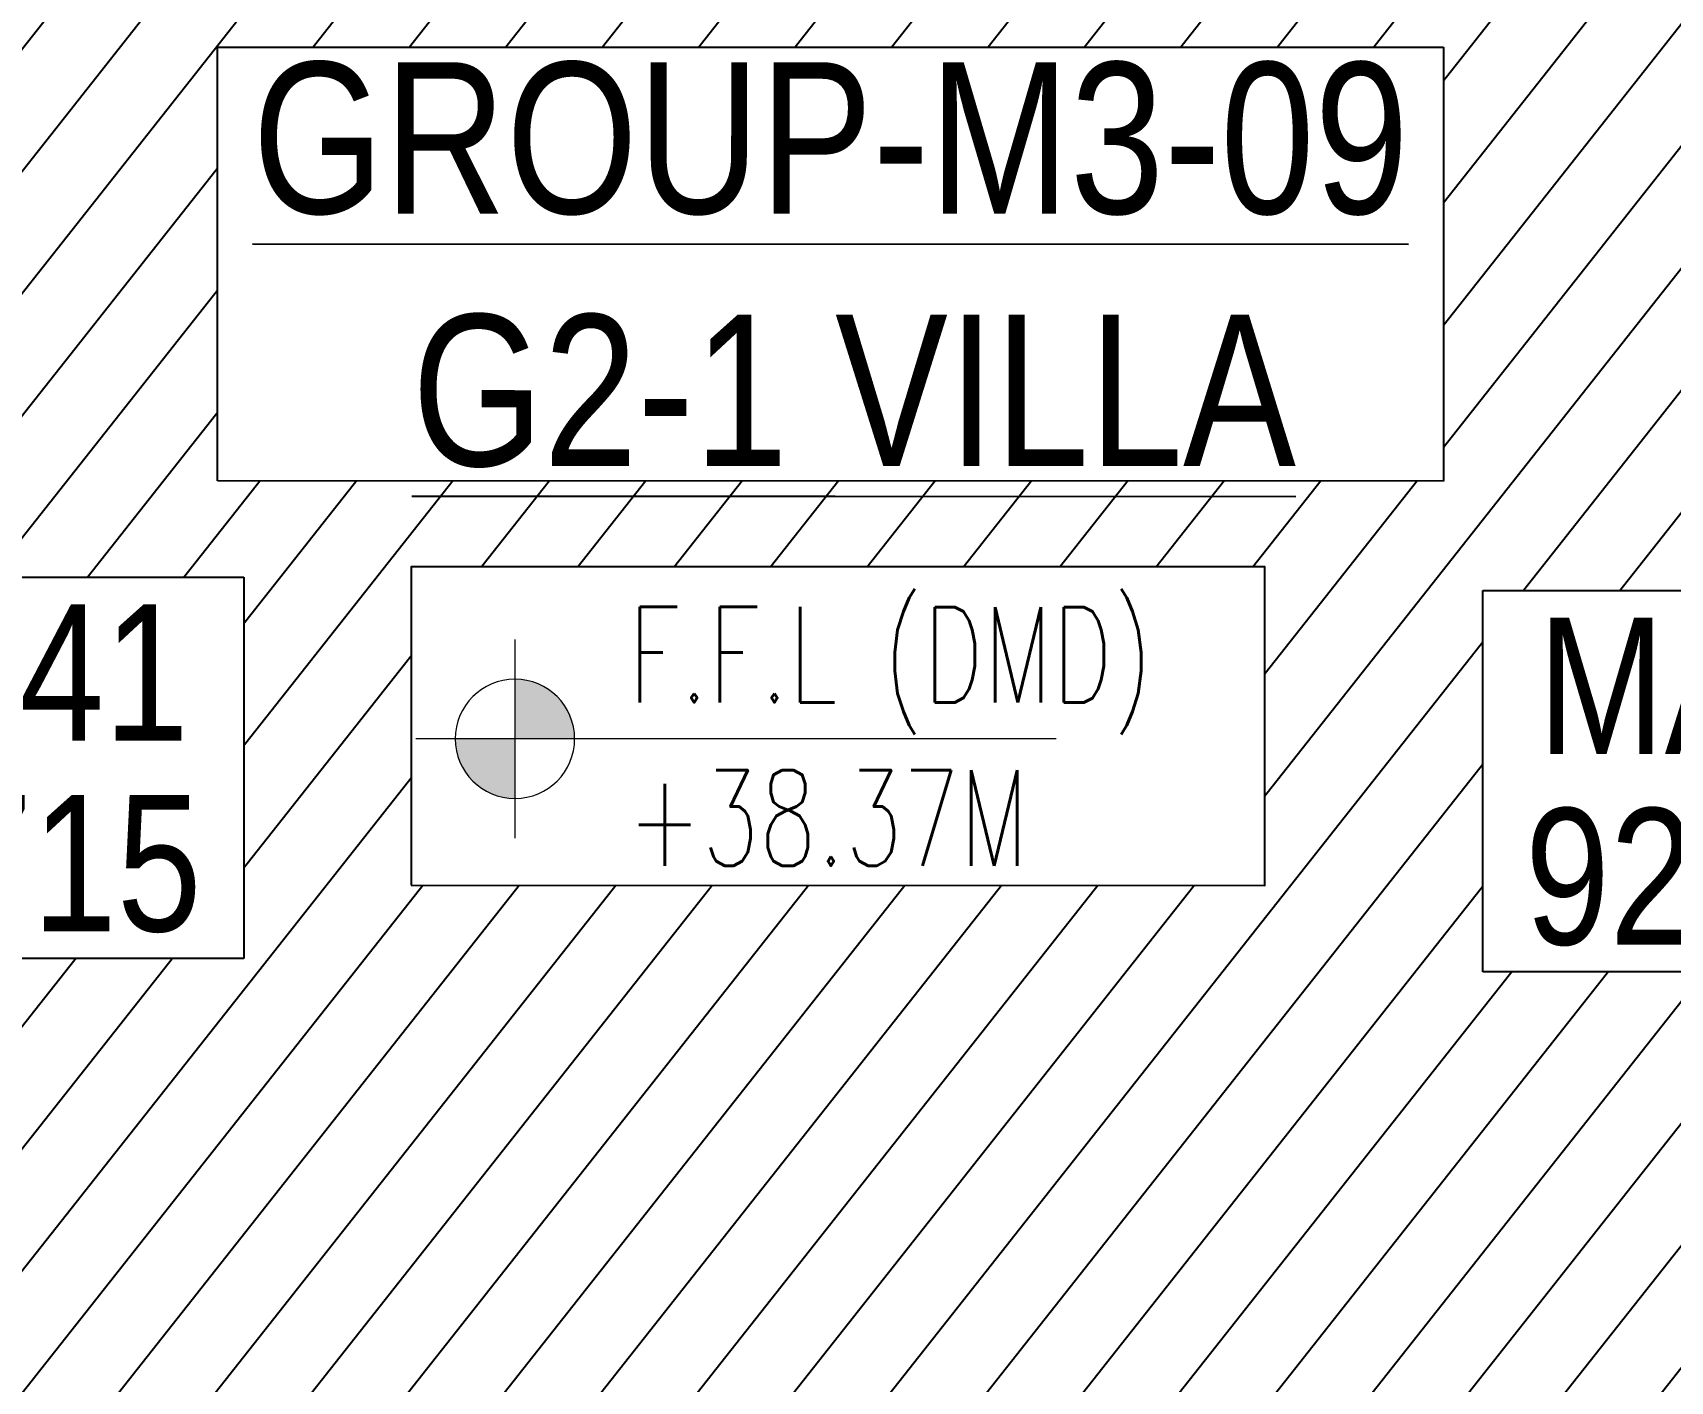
# Model space of a CAD drawing. Header units: centimetres. Extents: x -6122352 to 4157695, y -1694241 to 1947892.
# Drawn here: x 48139 to 53547, y -188409 to -183955 of the extents above; entities that cross this region are included whole.
import ezdxf
from ezdxf.xclip import XClip

# ---------------------------------------------------------------- set-up
doc = ezdxf.new("R2010")
doc.units = ezdxf.units.CM
doc.header["$MEASUREMENT"] = 0
doc.header["$XCLIPFRAME"] = 2
for name, pattern in [('DASHED2', [0.375, 0.25, -0.125]), ('XR-AR-END-SETTING OUT PLAN$0$23585-XR-AR-END-GROUND FLOOR$0$23261-XR-AR-SI-GF$0$HIDDEN', [0.375, 0.25, -0.125]), ('XR-AR-END-SETTING OUT PLAN$0$23585-XR-AR-END-GROUND FLOOR$0$945-4P-1-101-GROUND FLOOR PLAN$0$XR-MIDDLE-GROUND FLOOR PLAN$0$HIDDEN2', [0.1875, 0.125, -0.0625]), ('XR-AR-END-SETTING OUT PLAN$0$23585-XR-AR-END-GROUND FLOOR$0$HIDDEN', [0.375, 0.25, -0.125]), ('XR-AR-END-SETTING OUT PLAN$0$23585-XR-AR-END-GROUND FLOOR$0$XR-END-GROUND FLOOR PLAN$0$HIDDEN', [9.525, 6.35, -3.175]), ('XR-AR-END-SETTING OUT PLAN$0$23585-XR-AR-END-GROUND FLOOR$0$XR-END-GROUND FLOOR PLAN$0$HIDDEN2', [0.1875, 0.125, -0.0625])]:
    doc.linetypes.add(name, pattern=pattern)
doc.layers.add('23585-XR-AR-DAMAC PLOT LIMITS$0$1-End units', color=7, linetype='Continuous', lineweight=5, true_color=0xf8991e)
for name, color, linetype, lineweight in [('@ Foundations', 4, 'DASHED2', 50), ('A-ANNO-TEXT', 3, 'Continuous', 25), ('XR-AR-END-SETTING OUT PLAN$0$23585-XR-AR-END-GROUND FLOOR$0$A-DOOR-FULL', 1, 'Continuous', 9), ('XR-AR-END-SETTING OUT PLAN$0$23585-XR-AR-END-GROUND FLOOR$0$A-FLOR-OVHD', 9, 'XR-AR-END-SETTING OUT PLAN$0$23585-XR-AR-END-GROUND FLOOR$0$23261-XR-AR-SI-GF$0$HIDDEN', 15), ('XR-AR-END-SETTING OUT PLAN$0$23585-XR-AR-END-GROUND FLOOR$0$A-FLOR-UNDR', 8, 'XR-AR-END-SETTING OUT PLAN$0$23585-XR-AR-END-GROUND FLOOR$0$HIDDEN', 5), ('XR-AR-END-SETTING OUT PLAN$0$23585-XR-AR-END-GROUND FLOOR$0$A-GLAZ-SILL', 8, 'Continuous', 5), ('XR-AR-END-SETTING OUT PLAN$0$23585-XR-AR-END-GROUND FLOOR$0$A-WALL', 7, 'Continuous', 30), ('XR-AR-END-SETTING OUT PLAN$0$23585-XR-AR-END-GROUND FLOOR$0$S-COLS-PATT', 8, 'Continuous', 5), ('Xref group 33-41$0$36-TAGLVL', 23, 'Continuous', 9)]:
    doc.layers.add(name, color=color, linetype=linetype, lineweight=lineweight)
for name, color, linetype in [('@MI-REF LAYER', 7, 'Continuous'), ('B_TH', 7, 'Continuous'), ('XR-AR-END-SETTING OUT PLAN$0$23585-XR-AR-END-GROUND FLOOR$0$A-Flor-Hral', 3, 'Continuous'), ('XR-AR-END-SETTING OUT PLAN$0$23585-XR-AR-END-GROUND FLOOR$0$A-Flor-Strs', 1, 'Continuous'), ('Xref group 33-41$0$S-LEVELS', 2, 'Continuous'), ('Xref group 33-41$0$TYPICAL NEW PROFILE', 3, 'Continuous')]:
    doc.layers.add(name, color=color, linetype=linetype)
doc.styles.add('Xref group 33-41$0$1710 X BOUNDARY WALL OPTION 1$0$Ariel', font='arial.ttf', dxfattribs={"width": 0.8})
doc.styles.add('Xref group 33-41$0$DLT_TEXT', font='romans.shx', dxfattribs={"width": 0.7})
doc.styles.add('Xref group 33-41$0$Overall SOP Plan$0$LAC-609-NG10-1-XREF-GRID-125SC$0$GRID-DIM-NO', font='arial.ttf', dxfattribs={"width": 0.8})

# ---------------------------------------------------------------- blocks, each defined once
blk = doc.blocks.new('23585-XR-AR-DAMAC PLOT LIMITS')
at = {"layer": '23585-XR-AR-DAMAC PLOT LIMITS$0$1-End units', "color": 251, "true_color": 0x636466}
for points in [[(496578.6281, 2768806.6633), (496578.3825, 2768806.3953, 0.029706), (496572.8317, 2768799.5641), (496554.7515, 2768816.1307), (496560.9329, 2768822.8771)], [(496572.8317, 2768799.5641, 0.031399), (496567.8869, 2768791.6811), (496548.5687, 2768809.3829), (496550.6981, 2768811.7069), (496554.7515, 2768816.1307)]]:
    blk.add_lwpolyline(points, format="xyb", close=True, dxfattribs=at)
blk = doc.blocks.new('A$Cf093b529')
at = {"layer": 'A-ANNO-TEXT'}
blk.add_blockref('23585-XR-AR-DAMAC PLOT LIMITS', (-495391.9901, -2768603.4419), dxfattribs=at)
blk = doc.blocks.new('*U36')
at = {"linetype": 'XR-AR-END-SETTING OUT PLAN$0$23585-XR-AR-END-GROUND FLOOR$0$XR-END-GROUND FLOOR PLAN$0$HIDDEN', "ltscale": 0.2}
blk.add_lwpolyline([(672.5, 0, 0, 0, 0), (125, 0, 16.7, 16.7, 0), (62.5, -171.7, 16.7, 16.7, 0), (-62.5, 171.7, 16.7, 16.7, 0), (-125, 0, 0, 0, 0), (-771.8, 0, 0, 0, 0)], format="xyseb", dxfattribs=at)
blk = doc.blocks.new('*U131')
for points in [[(91, 0), (41, 0), (41, 1021), (91, 1021)], [(0, 0), (38, 0), (38, -50), (50, -50), (50, -122.2), (0, -122.2)], [(1100, 0), (1062, 0), (1062, -50), (1050, -50), (1050, -122.2), (1100, -122.2)]]:
    blk.add_lwpolyline(points, close=True)
at = {"color": 8, "linetype": 'XR-AR-END-SETTING OUT PLAN$0$23585-XR-AR-END-GROUND FLOOR$0$XR-END-GROUND FLOOR PLAN$0$HIDDEN2'}
blk.add_arc((41, 0), 1021, 0, 90, dxfattribs=at)
at = {"layer": 'XR-AR-END-SETTING OUT PLAN$0$23585-XR-AR-END-GROUND FLOOR$0$A-GLAZ-SILL', "linetype": 'XR-AR-END-SETTING OUT PLAN$0$23585-XR-AR-END-GROUND FLOOR$0$945-4P-1-101-GROUND FLOOR PLAN$0$XR-MIDDLE-GROUND FLOOR PLAN$0$HIDDEN2', "ltscale": 3}
blk.add_lwpolyline([(0, 0), (1100, 0), (1100, -122.2), (0, -122.2)], close=True, dxfattribs=at)
blk = doc.blocks.new('XR-AR-END-SETTING OUT PLAN')
at = {"layer": 'XR-AR-END-SETTING OUT PLAN$0$23585-XR-AR-END-GROUND FLOOR$0$A-Flor-Hral', "color": 8}
for p, q in [((7060.1, 13800), (9050.1, 13800)), ((7060.1, 13750), (7060.1, 13800)), ((7060.1, 13750), (9050.1, 13750)), ((7060.1, 12850), (8050.1, 12850)), ((7060.1, 12800), (7060.1, 12850)), ((8050.1, 11545), (8050.1, 12850)), ((7060.1, 12800), (8000.1, 12800)), ((8000.1, 11526.8), (8000.1, 12800))]:
    blk.add_line(p, q, dxfattribs=at)
at = {"layer": 'XR-AR-END-SETTING OUT PLAN$0$23585-XR-AR-END-GROUND FLOOR$0$A-Flor-Strs', "color": 8}
for p, q in [((7110.1, 13850), (9050.1, 13850)), ((7110.1, 13800), (7110.1, 13850)), ((7390.1, 13800), (7390.1, 13850)), ((7670.1, 13800), (7670.1, 13850)), ((7950.1, 13800), (7950.1, 13850)), ((7110.1, 12850), (7110.1, 13750)), ((7390.1, 12850), (7390.1, 13750)), ((7670.1, 12850), (7670.1, 13750)), ((7950.1, 12850), (7950.1, 13750)), ((7110.1, 12750), (7110.1, 12800)), ((7390.1, 12750), (7390.1, 12800)), ((7670.1, 12750), (7670.1, 12800)), ((7950.1, 12800), (7950.1, 11508.5)), ((7950.1, 12750), (8000.1, 12750)), ((8050.1, 12750), (9050.1, 12750)), ((8000.1, 12470), (7950.1, 12470)), ((8050.1, 12470), (9050.1, 12470)), ((8000.1, 12190), (7950.1, 12190)), ((8050.1, 12190), (9050.1, 12190)), ((8000.1, 11910), (7950.1, 11910)), ((8050.1, 11910), (9050.1, 11910)), ((8000.1, 11630), (7950.1, 11630)), ((8050.1, 11630), (8280.1, 11630))]:
    blk.add_line(p, q, dxfattribs=at)
at = {"layer": 'XR-AR-END-SETTING OUT PLAN$0$23585-XR-AR-END-GROUND FLOOR$0$A-Flor-Strs', "color": 8, "linetype": 'XR-AR-END-SETTING OUT PLAN$0$23585-XR-AR-END-GROUND FLOOR$0$XR-END-GROUND FLOOR PLAN$0$HIDDEN', "ltscale": 0.1}
for p, q in [((8280.1, 11630), (8413.8, 11630)), ((8500, 11630), (9050.1, 11630)), ((8000.1, 9060), (8000.1, 11526.8)), ((8050.1, 9010), (8050.1, 11545)), ((7950.1, 11508.5), (7950.1, 8110)), ((8000.1, 11350), (7950.1, 11350)), ((8050.1, 11350), (9050.1, 11350)), ((8000.1, 11070), (7950.1, 11070)), ((8050.1, 11070), (9050.1, 11070)), ((8000.1, 10790), (7950.1, 10790)), ((8050.1, 10790), (9050.1, 10790)), ((8000.1, 10510), (7950.1, 10510)), ((8050.1, 10510), (9050.1, 10510))]:
    blk.add_line(p, q, dxfattribs=at)
at = {"layer": 'XR-AR-END-SETTING OUT PLAN$0$23585-XR-AR-END-GROUND FLOOR$0$A-Flor-Strs', "color": 8}
for points in [[(8550.1, 12190), (8550.1, 13300), (7110.1, 13300)], [(8413.8, 11630), (8500.1, 11630)]]:
    blk.add_lwpolyline(points, dxfattribs=at)
at = {"layer": 'XR-AR-END-SETTING OUT PLAN$0$23585-XR-AR-END-GROUND FLOOR$0$A-Flor-Strs', "color": 8, "const_width": 20}
blk.add_lwpolyline([(8325.1, 12330), (8550.1, 12190), (8775.1, 12330)], dxfattribs=at)
at = {"layer": 'XR-AR-END-SETTING OUT PLAN$0$23585-XR-AR-END-GROUND FLOOR$0$A-Flor-Strs', "color": 8}
blk.add_circle((7110.1, 13300), 41.8, dxfattribs=at)
at = {"layer": 'XR-AR-END-SETTING OUT PLAN$0$23585-XR-AR-END-GROUND FLOOR$0$A-FLOR-UNDR', "color": 8, "ltscale": 5}
blk.add_line((7950.1, 12650), (9050.1, 12650), dxfattribs=at)
at = {"layer": 'XR-AR-END-SETTING OUT PLAN$0$23585-XR-AR-END-GROUND FLOOR$0$A-WALL', "color": 8}
for points in [[(9250.1, 6650), (9050.1, 6650), (9050.1, 8750), (6850.1, 8750), (6850.1, 8700), (6750.1, 8700), (6750.1, 8750), (6650.1, 8750), (6650.1, 8850), (6950.1, 8850), (6950.1, 8900), (7050.1, 8900), (7050.1, 8850), (9050.1, 8850), (9050.1, 10350), (7050.1, 10350), (7050.1, 9800), (6950.1, 9800), (6950.1, 10550), (7050.1, 10550), (7050.1, 10450), (9050.1, 10450), (9049.9, 19523.4), (9250, 19523.4)], [(7150.1, 12100), (7100.1, 12100), (7100.1, 11550), (7150.1, 11550)]]:
    blk.add_lwpolyline(points, close=True, dxfattribs=at)
for points in [[(7250.1, 12200), (7250.1, 11450), (6950.1, 11450), (6950.1, 12750), (7950.1, 12750), (7950.1, 12650), (7100.1, 12650), (7100.1, 12200), (7250.1, 12200), (7250.1, 12200), (7250.1, 12200)], [(7050.1, 10450), (7050.1, 10350)], [(9050.1, 10450), (9050.1, 10350)]]:
    blk.add_lwpolyline(points, dxfattribs=at)
at = {"layer": 'XR-AR-END-SETTING OUT PLAN$0$23585-XR-AR-END-GROUND FLOOR$0$S-COLS-PATT', "color": 8}
for p, q in [((7100.1, 12100), (7137.4, 12100)), ((7141.9, 12100), (7150.1, 12100)), ((7200.1, 12100), (7250.1, 12100))]:
    blk.add_line(p, q, dxfattribs=at)
at = {"layer": 'XR-AR-END-SETTING OUT PLAN$0$23585-XR-AR-END-GROUND FLOOR$0$A-DOOR-FULL', "color": 8, "xscale": -0.8181818181818169, "yscale": 0.8181818181818169, "zscale": 0.8181818181818167, "rotation": 270}
blk.add_blockref('*U131', (7050.1, 10550), dxfattribs=at)
at = {"layer": 'XR-AR-END-SETTING OUT PLAN$0$23585-XR-AR-END-GROUND FLOOR$0$A-FLOR-OVHD', "color": 8, "xscale": -0.999999999999999, "rotation": 199.9831065219304}
blk.add_blockref('*U36', (8500, 11710), dxfattribs=at)
blk = doc.blocks.new('END UNIT')
at = {"xscale": 0.001, "yscale": 0.001, "zscale": 0.001}
blk.add_blockref('XR-AR-END-SETTING OUT PLAN', (-9.1502, 0), dxfattribs=at)
blk = doc.blocks.new('TH')
blk.add_blockref('END UNIT', (499491.2348, 2769954.4035))
at = {"xscale": -1}
blk.add_blockref('END UNIT', (499491.2348, 2769954.4035), dxfattribs=at)
blk = doc.blocks.new('23585-XR-AR-MALDIVE-3$0$TH')
at = {"layer": 'B_TH', "xscale": 1.000038466017846, "yscale": 1.000038466017846, "zscale": 1.000038466017846}
blk.add_blockref('TH', (-19.213, -106.5491), dxfattribs=at)
at = {"layer": '@ Foundations', "linetype": 'DASHED2', "ltscale": 0.25}
blk.add_lwpolyline([(499489.7351, 2769968.1317), (499492.7351, 2769968.1317), (499492.7349, 2769973.7317), (499489.7349, 2769973.7317)], close=True, dxfattribs=at)
blk = doc.blocks.new('Xref group 33-41$0$LVL  ATTR')
at = {"color": 7}
blk.add_wipeout([(-0.3373, 0.3835), (1.8973, 0.3835), (1.8973, -0.4505), (-0.3373, -0.4505)], dxfattribs=at)
at = {"layer": 'Xref group 33-41$0$36-TAGLVL', "extrusion": (-4.88814e-07, 1.40652e-17, 1)}
h = blk.add_hatch(color=252, dxfattribs=at)
h.paths.add_polyline_path([(-0.0654, 0.1563, 0.414214), (-0.2216, 0), (-0.0654, 0)])
h.paths.add_polyline_path([(0.0909, 0), (-0.0654, 0), (-0.0654, -0.1562, 0.414214)])
for p, q in [((-0.0654, -0.2604), (-0.0654, 0.2604)), ((1.3511, 0, 0), (-0.3253, 0, 0))]:
    blk.add_line(p, q, dxfattribs=at)
blk.add_circle((-0.0654, 0, 0), 0.1562, dxfattribs=at)
at = {"layer": 'Xref group 33-41$0$S-LEVELS', "color": 1}
blk.add_lwpolyline([(-0.3373, 0.3835), (1.8973, 0.3835), (1.8973, -0.4505), (-0.3373, -0.4505)], close=True, dxfattribs=at)
at = {"layer": 'Xref group 33-41$0$TYPICAL NEW PROFILE', "color": 3, "style": 'Xref group 33-41$0$DLT_TEXT', "width": 0.7}
for tag, p in [('+0.00M', (0.2413, 0.0671, -0.0001)), ('S.S.L', (0.2413, -0.3453, -0.0001))]:
    blk.add_attdef(tag, p, '', height=0.25, dxfattribs=at)

msp = doc.modelspace()

# ---------------------------------------------------------------- block references
at = {"layer": '@MI-REF LAYER', "xscale": 1000, "yscale": 1000, "zscale": 1000, "rotation": 312.4882903633292}
msp.add_blockref('A$Cf093b529', (-891608.73293, 539022.72011), dxfattribs=at)

# ---------------------------------------------------------------- next in the draw order: block references
at = {"layer": '@MI-REF LAYER'}
ref = msp.add_blockref('23585-XR-AR-MALDIVE-3$0$TH', (-503343056.15945, -2769446614.89859), dxfattribs=dict(at, xscale=1000, yscale=1000, zscale=1000, rotation=359.9192696322236))
XClip(ref).set_block_clipping_path([(499500.3523551957, 2769954.4084630646), (499482.3097834596, 2769952.2322514663), (499482.2784600458, 2769978.3072150415), (499485.2204628377, 2769978.2958325259), (499491.2204141584, 2769978.3421801412), (499500.3204362807, 2769978.3077802463)])

# ---------------------------------------------------------------- next in the draw order: wipeouts: each hides what was drawn before it
at = {"color": 10}
msp.add_wipeout([(56745.37698, -193265.27017), (44450.46985, -193247.94634), (44464.85539, -178974.13139), (56755.56316, -178976.31728)], dxfattribs=at).dxf.layer = '@MI-REF LAYER'

# ---------------------------------------------------------------- next in the draw order: hatches: boundary and pattern name
at = {"layer": '@MI-REF LAYER', "transparency": 33554508}
h = msp.add_hatch(dxfattribs=at)
h.set_pattern_fill('ANSI31', color=256, scale=2000, angle=186.72236)
h.paths.add_polyline_path([(44464.83857, -178974.15757), (44450.45304, -193247.97267), (56745.37698, -193265.29637), (56765.53364, -178991.48939)])

# ---------------------------------------------------------------- next in the draw order: block references
at = {"layer": '@MI-REF LAYER', "color": 7}
ref = msp.add_blockref('Xref group 33-41$0$LVL  ATTR', (49814.00429, -186286.90978, -0.00055), dxfattribs=dict(at, xscale=-1261.776681587609, yscale=1261.776681587609, zscale=1261.776681587609, rotation=179.9884608329828))
ref.add_attrib('S.S.L', 'F.F.L (DMD)', (50105.68409, -186166.76256, -0.18189), dxfattribs={"layer": 'Xref group 33-41$0$TYPICAL NEW PROFILE', "color": 3, "height": 315.4441704, "rotation": 359.98846402, "style": 'Xref group 33-41$0$DLT_TEXT', "width": 0.7})
ref.add_attrib('+0.00M', '+38.37M ', (50102.9049, -186705.964, -0.18189), dxfattribs={"layer": 'Xref group 33-41$0$TYPICAL NEW PROFILE', "color": 3, "height": 315.44417, "rotation": 359.98846402, "style": 'Xref group 33-41$0$DLT_TEXT', "width": 0.7})

# ---------------------------------------------------------------- next in the draw order: texts
at = {"layer": '@MI-REF LAYER', "color": 3, "insert": (48799.35916, -184051.67208, 118.18606), "char_height": 500, "width": 3948.5325215, "attachment_point": 1, "rotation": 359.98779882, "style": 'Xref group 33-41$0$1710 X BOUNDARY WALL OPTION 1$0$Ariel', "bg_fill": 19, "box_fill_scale": 1.1, "bg_fill_color": 256, "bg_fill_transparency": 0}
msp.add_mtext('\\pxqc;{\\LGROUP-M3-09  G2-1 VILLA}', dxfattribs=at)
at = {"layer": '@MI-REF LAYER', "color": 7, "char_height": 450, "width": 2056.8768806, "attachment_point": 1, "rotation": 359.98803297, "line_spacing_factor": 0.839439, "style": 'Xref group 33-41$0$Overall SOP Plan$0$LAC-609-NG10-1-XREF-GRID-125SC$0$GRID-DIM-NO', "bg_fill": 19, "box_fill_scale": 1.2, "bg_fill_color": 256, "bg_fill_transparency": 0}
for s, insert in [('\\pxqc;MA0241 9213715', (46689.49538, -185842.44964)), ('\\pxqc;MA0240 9218143', (53018.06087, -185886.60141))]:
    msp.add_mtext(s, dxfattribs=dict(at, insert=insert))

doc.saveas('drawing.dxf')
